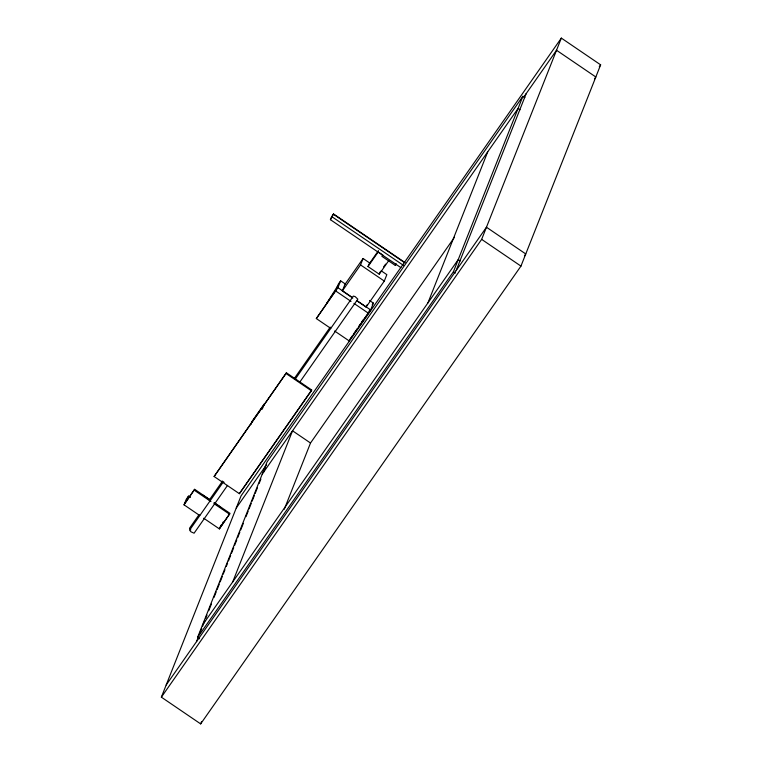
<?xml version="1.0" encoding="UTF-8"?>
<svg xmlns="http://www.w3.org/2000/svg" width="762" height="762" viewBox="0 0 762 762"><rect width="100%" height="100%" fill="white"/><g stroke="black" fill="none" stroke-linecap="round" stroke-linejoin="round"><path stroke-width="1.14" d="M199.768 515.541L184.042 504.844L186.214 499.377L188.481 496.129L190.452 497.462M186.68 500.682L188.481 496.129M184.042 504.844L194.643 489.309L210.36 500.005M214.112 476.498L286.426 372.799L311.687 389.992L311.391 390.754L239.373 493.69L214.112 476.498L286.426 372.799M400.888 267.633L330.422 219.685L331.632 216.646M330.422 219.685L333.527 213.941L404.965 262.547M250.955 424.358L252.26 421.072L264.385 403.736L262.223 409.204M203.692 518.217L219.418 528.914L220.856 525.266M222.056 524.751L223.133 522.018M219.418 528.914L230.01 513.378L214.293 502.682M239.373 493.69L311.687 389.992M161.363 697.163L241.049 495.891L561.337 38.1L600.637 64.837L520.951 266.109L200.663 723.9L161.363 697.163L481.651 239.373L561.337 38.1M330.765 328.393L316.325 318.564L336.013 290.027M199.53 638.775L197.568 637.432L267.033 461.982L522.884 96.298L524.847 97.631M196.491 641.661L198.682 636.137M199.558 633.927L201.749 628.393M202.625 626.183L204.816 620.649M205.692 618.439L207.007 615.125M208.759 610.695L211.388 604.056M214.008 597.427L216.198 591.893M217.075 589.683L219.266 584.149M220.142 581.939L222.333 576.405M223.209 574.196L224.961 569.776M226.276 566.452L227.59 563.137M228.467 560.927L230.648 555.393M231.524 553.183L233.715 547.649M234.591 545.44L236.782 539.906M237.658 537.696L239.849 532.171M240.725 529.952L243.354 523.323M245.983 516.684L248.174 511.15M249.041 508.94L251.231 503.415M252.108 501.196L254.298 495.671M255.175 493.452L257.365 487.928M259.118 483.499L260.871 479.079M263.5 472.44L265.69 466.916M316.325 318.564L337.928 287.684L340.643 280.826L345.462 284.102M352.796 298.028L342.348 290.913L344.891 284.493L363.093 258.489L369.741 263.014M232.705 581.939L292.541 430.797L310.229 442.827M342.348 290.913L360.54 264.909L363.093 258.489M388.782 260.547L379.238 274.196L368.008 266.557L368.903 264.281L378.457 250.622M334.613 331.013L349.053 340.833L352.082 336.118M284.302 509.216L310.515 443.017L454.523 237.182M200.663 723.9L201.539 721.69M356.597 300.609L366.103 307.076L366.951 304.933M379.238 274.196L380.133 271.92M369.551 310.267L368.389 313.211L353.949 303.381M349.053 340.833L370.665 309.953L373.38 303.095L369.522 300.476M366.103 307.076L384.296 281.073L386.839 274.644L381.143 270.767M382.638 255.213L381.886 256.299L395.354 265.462L396.078 263.642M427.911 302.933L487.747 151.79M197.568 637.432L453.419 271.748L522.884 96.298M456.133 270.558L526.199 93.593M326.536 303.571L337.518 286.226M359.273 325.841L360.493 323.917M361.712 321.983L362.931 320.059M331.508 216.951L333.527 213.941M184.404 503.939L194.643 489.309M340.643 280.826L338.366 284.074L335.651 290.932L351.053 301.419M368.008 266.557L378.238 251.927L382.915 255.108M199.025 514.693L189.509 528.295L190.833 529.933M209.226 500.11L222.142 481.651M294.208 378.647L330.241 327.136M223.028 482.365L189.595 530.142L190.919 531.781L194.091 533.2L227.524 485.413M295.351 378.99L353.339 296.104L355.121 296.58L357.835 299.161L299.837 382.048M383.543 267.043L385.591 264.119M395.354 265.462L396.116 264.385M372.237 304.724L373.38 303.095M353.416 334.213L357.416 328.489M358.75 326.584L368.084 313.249M219.78 527.999L229.333 514.35M236.239 508.044L266.557 464.696M523.818 97.003L556.527 50.254L595.827 76.991L594.465 78.943M262.223 474.135L518.074 108.452L520.036 109.785M202.378 625.278L458.229 259.594L460.2 260.928M166.173 685.009L486.461 227.219L525.761 253.956L524.399 255.908M599.275 66.789L600.637 64.837M481.651 239.373L520.951 266.109M453.419 271.748L455.381 273.082M333.404 214.246L404.851 262.852M332.318 216.98L403.765 265.586M360.54 264.909L384.296 281.073M337.928 287.684L352.368 297.513M357.188 300.79L370.665 309.953M286.121 373.561L311.391 390.754M222.18 481.022L224.123 482.346M202.94 495.148L209.483 499.605M214.16 502.787L219.78 506.606M194.281 490.223L210.979 501.587M213.931 503.587L229.648 514.283"/></g></svg>
